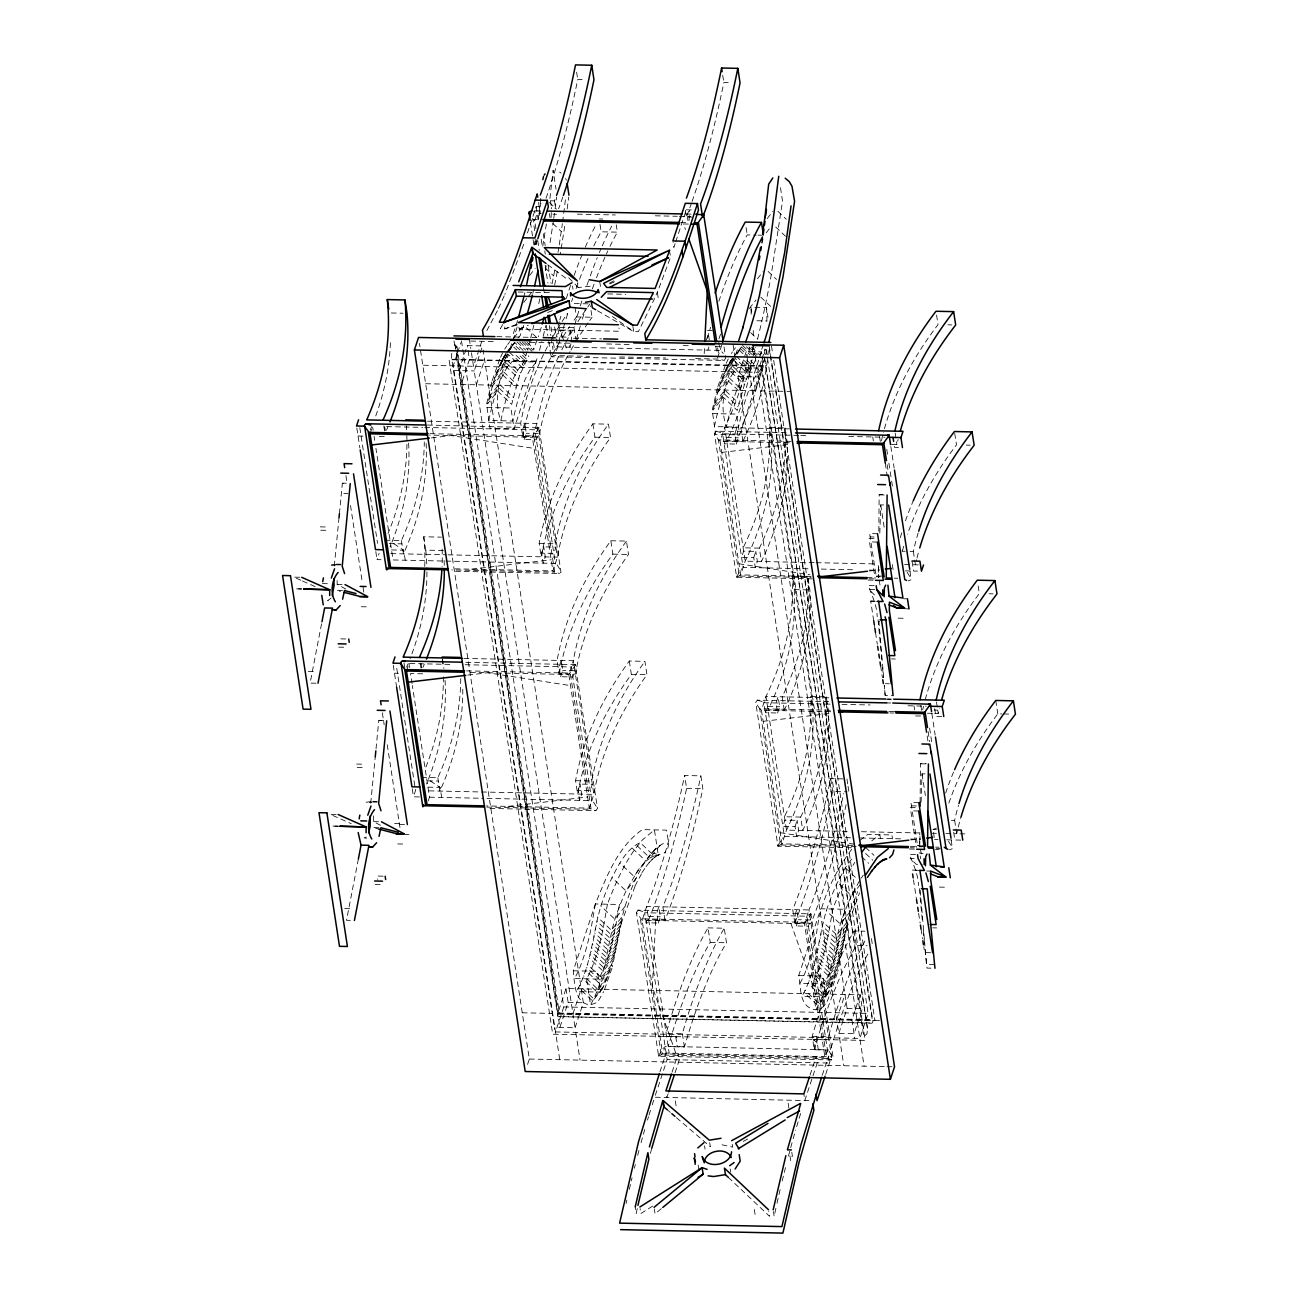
<?xml version="1.0" encoding="UTF-8"?>
<svg xmlns="http://www.w3.org/2000/svg" width="1298" height="1298" viewBox="0 0 1298 1298"><rect width="100%" height="100%" fill="white"/><g stroke="black" fill="none" stroke-linecap="round" stroke-linejoin="round"><path stroke-width="0.75" stroke-dasharray="5 3.75" d="M345.803 589.032L337.123 584.424L337.172 578.632M380.492 825.301L373.548 821.634L373.597 815.842M878.486 565.522L878.357 577.642L878.762 565.506M878.827 531.207L879.152 494.554L885.09 494.668M925.588 846.702L919.649 846.572L919.795 832.44M920.104 802.164L920.46 763.484L926.383 763.613M879.817 533.17L880.742 504.89L884.701 504.971M919.649 846.572L919.99 836.48M921.109 802.115L922.034 773.835L925.993 773.916M551.115 217.545L551.455 207.485M689.076 220.482L689.416 210.422M655.652 920.525L652.375 987.048L676.161 1054.154M704.214 353.559L704.522 347.507M427.415 425.046L539.076 427.837L560.996 572.304L559.454 573.489L452.029 571.201M465.836 662.304L575.257 664.625L597.502 808.362L595.879 810.682L486.458 808.362M636.409 912.494L638.048 910.158L810.893 913.841L833.138 1057.578L831.515 1059.914L658.654 1056.231L636.409 912.494L642.121 920.233L804.436 923.689L811.12 914.263M812.094 578.859L736.664 577.253L714.419 433.532L716.042 431.196L789.476 432.769M851.391 847.772L777.956 846.199L755.712 702.461L757.334 700.141L828.773 701.666M909.995 571.185L911.05 579.752L908.162 580.904M951.288 840.114L952.343 848.697L949.471 849.849M334.3 566.042L339.021 517.691M339.411 513.651L342.348 483.424L346.306 483.521M370.725 803.251L375.252 756.912M376.031 748.849L378.773 720.633L384.711 720.763M539.157 211.996L541.104 195.966M539.368 215.306L540.828 203.283M549.914 198.529L553.11 170.184L556.031 189.216M565.409 199.795L562.667 221.698M555.106 208.67L556.647 196.89M567.161 208.929L568.702 197.15M538.086 219.833L539.384 210.406M559.26 244.884L562.391 223.662M553.483 220.287L549.719 244.981M553.759 218.356L554.846 210.633M535.165 244.365L535.75 240.552M546.393 223.954L542.694 246.506M564.711 226.339L560.233 254.538M577.529 989.66C591.417 963.733 592.797 933.668 600.877 905.988A336.977 78.237 -88.8 0 1 612.007 877.675C618.74 864.371 626.123 849.476 640.109 842.548L654.143 855.836L661.347 854.214L657.291 855.431M607.432 904.219L603.31 927.778A170.087 39.492 -88.8 0 1 586.534 978.822L590.541 1004.879L597.632 1002.283L603.635 991.656M601.623 990.179C615.512 964.252 616.891 934.187 624.971 906.491A336.977 78.237 -88.8 0 1 636.101 878.178C642.835 864.89 650.217 849.979 664.203 843.067M621.466 922.407L612.38 966.702M802.959 994.463C816.848 968.535 818.227 938.47 826.307 910.774A336.977 78.237 -88.8 0 1 837.437 882.462L845.274 867.827L853.321 856.794M827.053 994.982C840.942 969.054 842.321 938.989 850.401 911.293A336.977 78.237 -88.8 0 1 857.735 891.596M846.896 927.21L837.81 971.504M534.241 245.095L534.873 241.379M558.01 252.364L558.967 246.798M724.024 346.988L725.728 358.134L724.106 360.455L551.244 356.772L551.163 355.555M539.076 427.837L532.375 437.28L429.541 435.09M575.501 665.047L568.8 674.473L467.929 672.332M736.42 576.847L741.71 568.8M658.427 1055.809L663.7 1047.762M777.729 845.793L783.002 837.745M545.306 270.698L546.28 265.23M552.056 283.856L555.414 267.015M554.652 285.154L557.361 270.941M321.563 623.77L310.092 683.089L316.014 683.219M358.378 859L346.517 920.282L352.439 920.412M840.78 932.84L844.901 909.281L820.807 908.762L798.724 975.577C801.109 986.366 798.741 1004.879 812.678 1009.146C821.196 1012.229 827.037 1003.484 829.065 996.458M637.237 1208.616L636.198 1213.435L635.209 1206.913M775.896 1208.341L774.176 1216.372L773.43 1211.488M505.766 353.559L495.511 375.073L487.577 403.856L497.621 391.087L511.672 404.376L519.606 375.576L528.789 355.733M732.461 358.232C721.737 373.467 717.47 392.11 713.202 409.941L723.262 397.172L737.296 410.46L745.23 381.661L755.485 360.146M626.139 1203.441L626.885 1200.05M777.031 1203.246L778.557 1196.431M523.678 297.55L524.992 291.888M629.319 1189.341L632.045 1177.757M779.011 1194.485L780.812 1186.713M782.191 1180.953L785.923 1165.864M451.753 353.348L451.526 357.664L554.652 1029.282M543.197 336.328L545.874 325.522M634.365 1168.265L635.306 1164.533M637.675 1155.285L639.59 1148M650.412 1153.419L651.774 1148.259M789.736 1151.196L788.373 1156.356L792.429 1156.453L791.683 1151.569M539.514 350.314L541.818 341.617M765.593 354.662L766.988 349.438M491.796 381.969L486.572 404.165L489.995 428.308L514.089 428.827L538.086 355.327M717.421 388.053L712.196 410.249L715.62 434.392L739.714 434.911L764.181 359.741M641.05 1142.646L644.992 1128.611M790.709 1147.627L792.656 1140.504M793.159 1138.768L795.625 1130.071M611.942 968.194L604.284 990.26M837.372 972.997L829.714 995.063M647.507 1120.109L648.513 1116.718M796.648 1126.696L801.207 1111.672M492.234 380.46L499.925 358.621M717.859 386.544L725.55 364.706M517.577 320.492L512.321 336.863M649.032 1115.063L651.58 1106.821M621.028 923.916L635.663 884.587M846.458 928.703L859.568 892.846M652.213 1104.906L654.695 1097.216L808.914 1100.639M370.06 433.824L372.542 426.328L373.159 430.336M380.995 559.698L377.037 559.616L379.097 553.37M457.042 354.322L453.229 365.858L559.763 1059.671M457.675 352.407L460.855 342.802M459.005 370.595L467.28 345.609L482.483 345.933L474.224 370.92L575.079 1027.74L554.798 1027.302M481.785 341.309L473.51 366.296L471.077 350.428M476.35 384.792L484.625 359.806M527.459 232.959L536.171 206.609L541.38 206.723M535.944 228.805L534.711 220.79L537.194 213.294L541.201 213.375M537.129 240.747L535.896 244.511L535.149 239.627M406.485 671.017L408.967 663.521L451.136 664.43M524.214 439.535L526.29 433.289L524.749 423.278L522.688 429.524L524.214 439.535L536.399 439.795L538.459 433.548L526.29 433.289M556.469 350.671L559.779 340.676L557.637 326.707M419.4 796.94L413.462 796.826L415.522 790.579L396.231 664.917M570.406 330.925L568.346 337.172L556.177 336.912L558.237 330.666L570.406 330.925L571.947 340.936M570.925 344.067L569.887 347.183L569.27 343.175M428.243 800.915L429.492 797.167L412.342 685.506M541.655 553.126L543.732 546.88L555.901 547.139L553.84 553.386L541.655 553.126L543.197 563.154L545.274 556.907L543.732 546.88M675.106 243.683L673.857 247.447L673.11 242.564M675.723 241.801L685.685 211.688M560.639 676.745L562.715 670.498L561.174 660.471L559.097 666.718L560.639 676.745L572.824 677.004L574.884 670.758L562.715 670.498M706.307 340.108L708.384 333.862L709.308 339.865M707.848 350.119L708.886 347.004M718.995 338.794L720.552 334.121M717.551 357.875L722.094 344.132M578.081 790.336L580.157 784.089L592.326 784.349L590.266 790.596L578.081 790.336L579.622 800.363L581.699 794.116L580.157 784.089M860.185 994.82L851.926 1019.79L557.734 1013.527L566.009 988.541L860.185 994.82L862.326 1008.692L854.052 1033.679L838.849 1033.354L737.978 376.534L746.253 351.547L761.455 351.872L763.597 365.744L755.339 390.73L461.147 384.468L469.405 359.481L467.28 345.609M740.12 390.406L748.378 365.419M761.455 351.872L753.197 376.858L755.339 390.73M527.572 1064.392L529.341 1059.038L419.449 343.402M761.374 360.812L757.561 372.348L422.791 365.209M762.007 358.881L765.187 349.276M736.307 444.062L738.384 437.815L736.842 427.788L734.782 434.035L736.307 444.062L724.138 443.802L726.199 437.556L738.384 437.815M656.042 848.405L637.886 870.325L626.058 890.947A336.977 78.237 -88.8 0 0 614.928 919.26C606.685 947.637 605.339 978.562 590.541 1004.879C574.251 1003.792 574.592 982.051 573.294 970.774L595.376 903.96C606.409 877.042 617.54 846.913 642.364 829.617L666.458 830.136C667.123 837.161 671.731 847.805 664.122 852.964M461.488 340.871L563.77 1006.94L555.512 1031.926L859.844 1038.4L868.102 1013.414L766.063 348.902M566.009 988.541L568.135 1002.429L559.876 1027.416L454.641 341.763M572.953 1013.852L581.212 988.865M575.079 1027.74L583.354 1002.754L483.099 349.892M753.749 557.653L755.825 551.407L743.64 551.147L741.58 557.394L753.749 557.653L755.29 567.664L757.367 561.417L755.825 551.407M658.313 923.024L660.374 916.777L658.832 906.75L656.772 912.997L658.313 923.024L646.144 922.764L648.205 916.518L660.374 916.777M777.616 712.991L779.676 706.745L778.135 696.734L776.074 702.981L777.616 712.991L765.431 712.732L767.507 706.501L779.676 706.745M659.919 1071.872L666.15 1053.051L831.515 1056.783L808.979 909.947A609.346 141.466 -88.8 0 0 843.732 793.532M655.312 1095.334L667.14 1059.574L644.603 912.737L806.918 916.193L829.454 1063.03L667.14 1059.574M672.088 1072.132L678.319 1053.311L679.325 1059.833L674.96 1073.008M668.113 1093.711L666.864 1097.475L666.377 1094.214M795.057 826.583L797.118 820.336L784.949 820.076L782.872 826.323L795.057 826.583L796.599 836.61L798.659 830.363L797.118 820.336M796.274 925.961L798.335 919.714L796.81 909.687L794.733 915.934L796.274 925.961L808.443 926.22L810.52 919.974L798.335 919.714M810.066 1075.069L816.28 1056.264L817.286 1062.77L804.841 1100.412L803.835 1093.889M836.707 1019.465L844.982 994.495M822.234 1075.328L828.465 1056.523M838.849 1033.354L847.107 1008.368L746.253 351.547M825.723 1074.322L831.515 1056.783M523.711 244.251L504.873 294.338M510.082 348.481L513.667 338.064A336.977 78.237 -88.8 0 0 517.139 326.901M536.366 337.253L523.711 325.295L520.125 335.711L517.967 337.983M524.668 342.169L533.089 350.136L537.761 338.583M735.706 354.565L738.108 347.621M763.386 344.668L759.801 355.084L751.38 347.118M455.63 348.756L456.004 345.739L559.032 1016.691L869.676 1022.808L867.713 1024.447L867.405 1028.146L764.311 356.836M659.011 287.978L670.709 256.793L669.573 251.893M522.575 367.934L508.524 354.646C500.314 375.69 492.818 398.291 500.833 420.747A170.087 39.492 -88.8 0 1 517.675 370.173L524.132 361.753A484.771 112.553 -88.8 0 0 526.988 351.742M749.206 371.617L735.155 358.345C726.426 380.038 718.2 403.532 726.458 426.831A170.087 39.492 -88.8 0 1 743.316 376.258L749.757 367.837A484.771 112.553 -88.8 0 0 755.404 347.491M656.107 294.954L657.68 291.239M504.192 295.912L498.254 308.924M500.557 357.21L502.618 352.894M726.199 363.294L728.243 358.978M880.206 576.831L876.264 576.75L876.669 575.923M921.515 845.777L917.556 845.696L924.711 845.079M497.41 310.725L485.225 333.602M635.014 885.982L642.851 871.347M737.215 354.013L741.434 346.874L749.871 354.841M502.667 324.565L500.347 328.735L505.003 328.832L518.373 324.386L519.2 329.124L619.471 331.266L618.968 328.005M859.325 881.099L851.488 895.75A336.977 78.237 -88.8 0 0 840.358 924.062C832.115 952.44 830.769 983.365 815.971 1009.682L811.964 983.641A170.087 39.492 -88.8 0 0 828.741 932.581L832.862 909.022A484.771 112.553 -88.8 0 1 854.749 862.391M504.727 349.065L506.853 345.755M523.175 350.411L514.738 342.445L508.232 352.196M731.407 353.494L732.478 351.839M642.007 872.613L646.858 865.36M861.32 878.113L863.316 875.128M331.168 598.102L327.583 600.666L331.477 601.234M851.65 849.298C833.77 873.716 820.239 902.078 816.685 932.337A170.087 39.492 -88.8 0 1 799.925 983.365L824.019 983.9A170.087 39.492 -88.8 0 0 840.78 932.84M507.696 344.489L509.838 341.682M733.321 350.574L735.463 347.767M529.616 275.452L535.198 268.362M523.678 302.45L527.037 298.199M528.14 296.771L531.499 292.521M513.667 338.064L523.711 325.295M506.837 352.147L514.689 342.201M506.934 352.375L514.738 342.445M503.64 356.869L505.863 354.046M510.325 348.367L513.684 344.116L520.709 350.752M502.586 358.783L507.047 353.121M508.167 351.693L512.629 346.031L516.847 350.006M501.531 360.698L507.112 353.608M500.509 362.856L507.21 354.354M499.487 365.014L508.41 353.673M498.481 367.415L508.524 354.646M496.485 372.445L506.544 359.676L520.579 372.948M495.511 375.073L505.555 362.304L519.606 375.576M494.57 377.913L504.614 365.144L518.665 378.432M492.705 383.819L502.748 371.05L516.799 384.322M491.796 386.869L501.839 374.1L515.89 387.388M489.2 396.815L499.259 384.046L513.294 397.318M488.373 400.255L498.416 387.485L512.467 400.757M767.232 218.551L772.813 211.46M766.193 232.829L769.552 228.562M757.48 278.713L763.062 271.607M749.303 308.535L756.004 300.033M730.32 361.298L732.559 358.459M733.678 357.047L741.434 346.874M729.265 362.953L732.607 358.702M736.826 353.153L741.288 347.475M728.21 364.868L732.672 359.205M727.156 366.782L733.857 358.28M726.134 368.94L733.954 359.011M725.111 371.098L735.155 358.345M724.106 373.5L734.149 360.73L748.2 374.019M722.11 378.529L732.169 365.76L746.204 379.032M721.136 381.158L731.18 368.389L745.23 381.661M720.195 383.997L730.239 371.228L744.289 384.516M718.329 389.903L728.373 377.134L742.424 390.406M717.421 392.953L727.464 380.184L741.515 393.472M714.825 402.899L724.884 390.13L738.919 403.402M713.997 406.339L724.041 393.57L738.091 406.842M643.938 863.543L633.895 876.312L619.844 863.024M660.114 845.258L650.071 858.027L645.998 861.174L631.948 847.886M636.101 878.178L626.058 890.947L612.007 877.675M624.971 906.491L614.928 919.26L600.877 905.988M621.482 917.508L611.423 930.26L597.388 916.988M620.833 921.564L610.79 934.333L596.755 921.045M620.201 925.62L610.157 938.389L596.106 925.117M619.519 929.563L609.476 942.316L595.425 929.044M618.838 933.489L608.778 946.258L594.744 932.97M618.091 937.27L608.048 950.039L593.997 936.767M617.361 941.066L607.302 953.835L593.267 940.547M616.566 944.701L606.523 957.453L592.472 944.181M615.787 948.319L605.744 961.088L591.693 947.816M614.96 951.791L604.917 964.544L590.866 951.272M614.132 955.247L604.073 968.016L590.038 954.728M613.256 958.524L603.213 971.277L589.162 958.005M611.472 964.868L601.428 977.637L587.377 964.365M610.563 967.951L600.52 980.72L586.469 967.432M609.622 970.823L599.579 983.592L585.528 970.304M607.707 976.356L597.664 989.108L583.613 975.836M606.734 979L596.691 991.769L582.64 978.497M603.7 986.042L593.657 998.811L579.606 985.523M602.678 988.232L592.634 1001.001L578.584 987.713M860.412 884.409L851.488 895.75L837.437 882.462M850.401 911.293L840.358 924.062L826.307 910.774M846.913 922.294L836.853 935.063L822.818 921.791M846.264 926.366L836.22 939.135L822.169 925.847M845.631 930.423L835.587 943.192L821.537 929.903M844.949 934.349L834.906 947.118L820.855 933.846M844.268 938.292L834.208 951.061L820.174 937.773M843.522 942.072L833.478 954.841L819.427 941.569M842.791 945.869L832.732 958.638L818.697 945.35M841.996 949.503L831.953 962.256L817.902 948.984M841.218 953.121L831.174 965.89L817.123 952.618M840.39 956.577L830.347 969.346L816.296 956.074M839.563 960.049L829.503 972.802L815.469 959.53M838.686 963.327L828.643 976.08L814.592 962.808M836.902 969.671L826.858 982.44L812.808 969.168M835.993 972.754L825.95 985.523L811.899 972.234M835.052 975.625L825.009 988.395L810.958 975.106M833.138 981.142L823.094 993.911L809.043 980.639M832.164 983.803L822.121 996.572L808.07 983.284M829.13 990.845L819.087 1003.614L805.036 990.325M828.108 993.035L818.064 1005.804L804.014 992.516M646.015 866.626L650.055 861.58M554.895 349.876L556.29 348.318M649.032 862.683L653.089 858.578M859.714 840.569L867.794 834.419L891.888 834.939L892.489 838.849M871.753 840.828L879.833 834.679L880.725 840.39M661.25 1208.714L655.052 1213.825L654.306 1208.941M651.904 859.503L657.177 855.431M366.409 837.064L364.008 837.859L367.902 838.443M536.188 428.648L538.832 427.431M572.613 665.842L575.257 664.625M808.248 915.058L810.893 913.841M652.634 1206.085L640.855 1213.533L640.109 1208.649M609.411 283.224L614.635 280.368M743.219 1141.445L748.492 1138.589M654.143 855.836L650.071 858.027L636.036 844.738M654.663 857.086L658.735 854.911M609.865 283.889L615.366 281.423M519.2 329.124L528.27 325.23M934.252 837.551L933.019 829.519L936.523 828.027M516.117 324.565L505.003 328.832L503.997 322.31M547.61 312.477L553.175 310.352M431.358 437.897L451.217 435.544L534.078 448.41M721.834 452.402L789.362 444.419M471.742 569.173L551.179 559.779M869.465 570.99L879.395 569.822M467.783 675.106L487.642 672.753L570.503 685.62M763.127 721.347L830.655 713.348M508.167 806.383L587.605 796.972M910.758 839.936L920.688 838.751M590.201 286.225L578.389 287.523L575.16 285.106M551.244 356.772L553.905 355.555L589.649 356.317M736.664 577.253L740.639 574.9L745.182 561.158A609.346 357.307 -8.7 0 0 771.418 440.947L769.373 427.577L784.982 427.918L787.026 441.288A611.536 358.589 -8.7 0 1 761.423 561.515L759.362 548.145A611.536 358.589 -8.7 0 0 784.982 427.918M777.956 846.199L781.948 843.846L786.491 830.103A609.346 357.307 -8.7 0 0 812.726 709.892L810.666 696.523L826.274 696.864L828.335 710.217A611.536 358.589 -8.7 0 1 802.716 830.444L800.671 817.091A611.536 358.589 -8.7 0 0 826.274 696.864M658.654 1056.231L662.645 1053.879L665.111 1046.383L827.426 1049.839L824.944 1057.335L662.645 1053.879L642.121 920.233L646.664 906.491A609.346 141.466 -88.8 0 0 684.63 775.506L700.855 775.863L702.835 788.697A611.536 141.985 -88.8 0 1 664.949 920.201L648.708 919.86A611.536 141.985 -88.8 0 0 686.61 788.357L684.63 775.506M546.036 198.286A612.445 142.196 -88.8 0 0 577.74 79.438L584.96 79.584M692.11 201.401A612.445 142.196 -88.8 0 0 723.83 82.553L731.034 82.699M550.887 200.801L554.489 200.882A610.806 141.806 -88.8 0 0 555.869 197.199M686.301 209.805L693.262 209.952M534.516 210.795L540.325 210.925M686.042 214.024L691.866 214.154M577.35 214.154L615.349 214.965M655.295 215.809L677.329 216.279M679.325 216.328L690.812 216.571M552.932 214.17L556.534 214.251M685.36 210.325L686.399 217.009L691.802 217.123M599.173 218.956L602.775 219.037M536.901 219.411L532.975 219.33L531.45 217.723M680.704 222.477L688.621 222.639M688.329 224.067L683.494 223.954L685.474 229.551M593.77 245.987A609.346 141.466 -88.8 0 1 601.136 231.807L617.377 232.147L616.242 224.814M718.816 301.363A609.346 141.466 -88.8 0 1 747.226 234.922L756.231 235.116M758.048 235.149L761.65 235.23M518.129 292.018L552.413 292.748M607.707 293.932L625.847 294.322M588.059 303.846L574.397 303.554L576.458 316.923A611.536 358.589 -8.7 0 0 572.97 321.774M754.803 307.399L766.501 307.642L767.978 317.199M391.298 312.98L403.061 313.224M576.458 316.923L592.066 317.247L590.298 305.793M756.864 320.752L766.615 320.963M947.832 324.825L951.759 324.906M578.713 311.147A611.536 141.985 -88.8 0 0 573.959 327.664L557.734 327.323A611.536 141.985 -88.8 0 1 559.292 321.726M707.41 330.503L714.63 330.666M496.907 336.62L537.194 337.48M573.44 338.259L601.639 338.859M470.72 341.066L493.873 341.569M530.136 342.331L570.422 343.191M606.685 343.97L632.872 344.522M683.235 345.593L691.282 345.771M715.458 346.29L723.521 346.452M619.633 356.966L665.631 357.94M695.614 358.572L719.368 359.092L724.106 360.455M763.597 365.744L450.292 359.238L449.108 360.114L552.705 1034.214L865.198 1040.412L761.699 365.858M451.931 359.724L760.855 366.296L863.787 1036.55L866.918 1033.792L867.567 1028.908L764.408 357.064M453.943 370.482L474.224 370.92M737.978 376.534L758.275 376.972M425.63 383.721L456.069 384.37M760.401 390.844L785.128 391.363M787.026 391.412L790.839 391.493M486.799 407.491L510.893 408.01L514.089 428.827M712.424 413.575L736.518 414.094L739.714 434.911M592.878 423.829L594.922 437.183A611.536 358.589 -8.7 0 0 541.217 556.826L539.157 543.456A611.536 358.589 -8.7 0 1 592.878 423.829L608.486 424.154L610.531 437.523A609.346 357.307 -8.7 0 0 557.442 557.166L552.899 570.909L452.029 568.767M427.496 421.201L536.918 423.537A609.346 357.307 -8.7 0 1 560.168 353.186M789.509 428.908L724.673 427.529L720.114 441.271L740.639 574.9L811.899 576.426M386.723 426.62L422.71 427.383M424.706 427.431L534.857 429.784L555.382 563.413L393.067 559.957L375.917 448.297M798.757 435.398L722.597 433.775L743.121 567.404L809.287 568.816M800.752 435.447L808.751 435.609M848.746 436.469L884.912 437.231M430.06 433.678L533.786 435.885L554.717 572.11L559.454 573.489M594.922 437.183L610.531 437.523M791.034 441.352L718.394 439.811L714.419 433.532M966.296 445.1L970.223 445.182M543.521 354.5A611.536 358.589 -8.7 0 0 520.693 423.18L522.737 436.55L538.978 436.891A609.346 357.307 -8.7 0 1 570.049 351.628M767.296 360.844A611.536 358.589 -8.7 0 1 742.943 441.239L726.718 440.898A609.346 357.307 -8.7 0 0 751.51 360.519M891.531 444.403L896.934 444.516A610.806 358.167 -8.7 0 1 898.102 439.47M789.395 442.748L720.114 441.271L718.394 439.811L739.308 576.036L811.039 577.578M358.053 435.998L363.992 436.128M379.292 436.452L386.252 436.599M898.524 447.518L894.565 447.421L893.949 443.413M342.299 483.116L346.258 483.197M879.2 494.863L885.139 494.992M343.889 493.451L347.848 493.532M877.529 533.738L869.628 533.575L876.264 576.75M870.147 536.901L874.089 536.999M320.233 526.858L328.134 527.037M868.979 538.556L876.88 538.719M320.752 530.201L328.654 530.379M877.399 542.061L869.482 541.883L875.095 578.389M424.754 566.512A610.806 358.167 -8.7 0 0 423.716 536.772L441.369 537.145M610.823 540.763L626.431 541.088L628.492 554.457A609.346 357.307 -8.7 0 0 575.403 674.1L559.162 673.759L557.118 660.39A611.536 358.589 -8.7 0 1 610.823 540.763L612.883 554.116A611.536 358.589 -8.7 0 0 559.162 673.759M385.165 540.179L401.406 540.52A612.445 359.14 -8.7 0 0 424.3 442.001M539.157 543.456L555.382 543.797A609.346 357.307 -8.7 0 1 608.486 424.154M759.362 548.145L743.137 547.805A609.346 357.307 -8.7 0 0 769.373 427.577M901.996 551.179L905.241 551.261M910.109 551.358L913.354 551.423A610.806 358.167 -8.7 0 1 918.189 532.926M389.286 543.602L401.909 543.862M423.716 536.772L425.76 550.141L443.413 550.514M612.883 554.116L628.492 554.457M391.525 549.93L403.694 550.19L405.236 560.217M390.828 553.613L445.993 554.798M448.021 554.83L557.442 557.166L536.918 423.537L532.375 437.28L552.899 570.909L554.717 572.11L451.801 569.919M814.089 562.634L745.182 561.158L724.673 427.529A609.346 357.307 -8.7 0 0 747.34 360.536M816.118 562.683L876.896 563.965M904.592 564.565L918.66 564.857M821.277 569.076L853.273 569.757M869.271 570.098L879.265 570.309M905.436 570.86L910.304 570.974M917.508 571.12L913.549 571.039L912.007 561.012M336.571 564.419L329.497 565.117L335.419 565.23M877.48 576.004L883.419 576.134M867.129 577.594L875.014 577.772M894.257 578.178L897.729 578.259M792.202 576.247L807.81 576.588L809.855 589.957A611.536 358.589 -8.7 0 1 784.252 710.184L768.01 709.828A609.346 357.307 -8.7 0 0 794.246 589.616L792.202 576.247A609.346 357.307 -8.7 0 1 765.966 696.474L761.423 710.217L781.948 843.846L855.171 845.404M869.027 578.811L875.03 578.94M868.07 580.06L874.073 580.19M874.219 585.69L868.297 585.56C871.996 595.798 876.977 605.322 877.188 616.68M299.757 577.269L293.819 577.139L300.812 580.255M874.82 589.519L868.881 589.389L874.933 595.376M794.246 589.616L809.855 589.957M989.125 593.77L993.051 593.851M322.375 583.613L330.276 583.776M337.123 584.424L343.061 584.554M903.522 598.735L907.464 598.832M873.7 620.736L870.682 601.088L878.584 601.25M342.494 590.509L336.571 590.395L340.417 591.385M905.063 608.762L909.006 608.843M361.282 606.734L369.2 606.896M898.135 618.156L906.053 618.335M340.806 638.859L346.744 638.989M338.697 647.134L346.615 647.296M891.401 658.897L895.344 658.995M629.303 661.023L631.347 674.392A611.536 358.589 -8.7 0 0 577.626 794.019L575.582 780.666A611.536 358.589 -8.7 0 1 629.303 661.023L644.911 661.363L646.956 674.733A609.346 357.307 -8.7 0 0 593.867 794.376L589.324 808.119L486.49 805.928M463.921 658.411L573.343 660.731A609.346 357.307 -8.7 0 1 626.431 541.088M465.122 664.722L571.282 666.977L591.807 800.623L481.655 798.27M466.485 670.871L570.211 673.078L591.142 809.319L595.879 810.682M631.347 674.392L646.956 674.733M308.291 671.391L316.193 671.553M394.478 673.208L398.437 673.289M422.677 673.808L410.509 673.548L412.034 683.511M885.333 683.673L889.292 683.77M885.155 695.339L884.311 685.344L885.155 695.339L893.056 695.501M828.789 697.805L765.966 696.474L786.491 830.103L849.314 831.45M887.54 699.054L891.596 699.151M885.739 699.151L891.661 699.281M886.761 702.899L890.753 702.981M830.055 704.133L763.905 702.721L784.414 836.35L850.579 837.762M842.061 704.376L870.049 704.976M908.032 705.788L926.204 706.177M934.122 710.038L937.724 710.12M830.314 710.266L759.687 708.757L755.712 702.461M888.822 711.499L894.89 711.629M948.838 803.138A612.445 359.14 -8.7 0 1 997.789 713.835L1001.715 713.916M1003.679 713.949L1011.515 714.127M927.421 713.235L932.824 713.348M934.625 713.381L938.243 713.462A610.806 358.167 -8.7 0 1 939.395 708.416M830.704 711.693L761.423 710.217L759.687 708.757L780.601 844.982L858.335 846.637M889.876 712.943L893.819 713.04M915.577 715.944L920.801 716.042M941.796 716.496L935.858 716.366L934.641 708.351M378.724 720.325L384.662 720.439M920.509 763.808L926.431 763.938M356.658 764.068L364.56 764.23M357.177 767.41L365.079 767.572M846.134 804.614A611.536 141.985 -88.8 0 1 811.023 923.316L794.798 922.975L792.737 909.606A609.346 141.466 -88.8 0 0 830.704 778.622L845.144 778.93M421.59 777.388L437.832 777.729A612.445 359.14 -8.7 0 0 460.741 677.215M575.582 780.666L591.807 781.007A609.346 357.307 -8.7 0 1 644.911 661.363M427.513 780.844L438.335 781.072M686.61 788.357L702.835 788.697M794.798 922.975A611.536 141.985 -88.8 0 0 832.683 791.472L847.107 791.78M427.951 787.14L440.119 787.399L441.661 797.426M429.054 790.855L593.867 794.376L573.343 660.731L568.8 674.473L589.324 808.119L591.142 809.319L486.215 807.08M918.838 802.683L910.92 802.505L917.556 845.696M911.439 805.847L917.361 805.977M429.492 797.167L479.643 798.221M910.271 807.486L916.193 807.616M918.692 811.007L910.774 810.828L916.388 847.334M371.017 801.58L365.906 802.31L371.845 802.44M800.671 817.091L784.43 816.75A609.346 357.307 -8.7 0 0 810.666 696.523M951.402 820.304L954.647 820.368A610.806 358.167 -8.7 0 1 958.492 805.231M336.182 814.479L330.244 814.349L351.239 823.662M933.019 829.519L936.491 829.6M861.466 831.71L920.217 832.959M932.37 833.219L936.426 833.3M945.885 833.494L956.707 833.738A610.806 358.167 -8.7 0 1 957.875 828.692M959.952 833.803L964.82 833.9M373.548 821.634L379.487 821.748M394.592 823.565L402.494 823.743M399.476 824.441L407.377 824.603M339.946 826.209L332.045 826.047L340.092 826.274M378.919 827.718L372.997 827.589L378.773 829.098M860.574 837.973L900.569 838.832M910.563 839.043L920.558 839.254M934.56 839.546L938.032 839.628M946.729 839.806L951.596 839.92M960.78 840.114L954.841 839.984L953.316 829.957M404.976 834.549L408.919 834.63M910.401 846.588L922.229 846.831M935.55 847.123L939.038 847.188M910.32 847.74L914.327 847.837M936.247 848.292L940.174 848.389M909.379 849.006L915.366 849.135M935.306 849.557L939.184 849.638M915.528 854.636L909.59 854.506C913.289 864.744 918.27 874.268 918.497 885.609M397.707 843.927L405.625 844.106M914.133 858.416L910.174 858.335L916.226 864.322L922.164 864.452M920.477 870.39L911.975 870.017L916.534 870.309M926.723 871.023L930.682 871.104M939.428 887.102L947.345 887.264M383.17 876.182L377.231 876.053L377.75 879.395M375.122 884.344L383.04 884.506M344.716 908.6L352.618 908.762M932.694 927.843L936.653 927.924M708.027 927.875L724.252 928.232L726.491 942.77A610.806 141.806 -88.8 0 0 684.419 1046.983L668.178 1046.642A610.806 141.806 -88.8 0 1 710.266 942.413L708.027 927.875A612.445 142.196 -88.8 0 0 666.134 1033.273L682.359 1033.63A612.445 142.196 -88.8 0 1 724.252 928.232M867.891 953.998A610.806 141.806 -88.8 0 0 830.493 1050.098L814.268 1049.757L812.207 1036.388A612.445 142.196 -88.8 0 1 854.1 930.99L864.922 931.218M710.266 942.413L726.491 942.77M814.268 1049.757A610.806 141.806 -88.8 0 1 856.339 945.528L867.161 945.755M930.585 952.7L924.647 952.586L923.754 946.68M934.349 964.446L926.447 964.268L924.76 946.372M930.99 968.178L927.032 968.097L924.598 942.283M573.294 970.774L597.388 971.277L600.585 992.094L576.49 991.591M798.724 975.577L822.818 976.08L826.015 996.896L801.921 996.377M568.135 1002.429L583.354 1002.754M847.107 1008.368L862.326 1008.692M563.77 1006.94L868.102 1013.414M522.234 1012.781L552.672 1013.43M857.005 1019.904L879.833 1020.39M557.994 1014.111L874.933 1020.634L773.154 356.804M812.207 1036.388L828.449 1036.729A612.445 142.196 -88.8 0 1 866.61 937.902M663.586 1036.356L675.755 1036.615L679.325 1040.217M815.258 1049.579L813.716 1039.552L825.885 1039.812M529.341 1059.038L885.025 1066.599M886.923 1066.648L892.635 1066.761M716.042 431.196L720.779 432.575M757.334 700.141L762.088 701.52M638.048 910.158L642.786 911.537M831.515 1059.914L824.944 1057.335L804.436 923.689L808.979 909.947L646.664 906.491L669.216 1053.327M870.682 601.088L875.225 601.363M879.752 621.45L878.924 621.369L883.63 677.345M722.045 1144.787L732.64 1147.156L731.894 1142.272M919.033 852.932L923.008 853.516M738.935 563.77L809.968 574.803M780.228 832.716L855.204 844.349M302.564 581.033L316.566 587.248M533.592 211.233L535.376 212.093M651.742 852.689L658.216 854.619L654.419 829.876L642.283 840.066L634.284 850.076A484.771 112.553 -88.8 0 0 607.432 904.252M597.486 310.741L633.667 331.574L638.324 331.671L654.338 299.108L653.592 294.224M393.797 543.7L403.694 550.19M430.222 780.893L440.119 787.399M559.568 172.115L561.061 173.088M612.413 316.485L633.667 331.574L632.678 325.052M547.675 264.678L568.686 280.303M534.711 220.79L532.975 219.33L534.825 231.352M667.221 1109.725L670.303 1112.37M676.453 1117.643L710.331 1146.686L709.584 1141.802M728.373 1177.416L769.519 1216.275L768.773 1211.391M777.859 211.282L786.28 219.248M775.701 226.972L785.533 236.268M768.108 271.428L776.529 279.394M760.758 297.096L770.59 306.393M750.747 332.71L757.772 339.346M748.881 346.923L757.318 354.889M746.399 346.728L757.643 357.356M742.521 345.479L752.353 354.776M740.379 348.529L747.388 355.181M739.308 350.2L743.527 354.176M750.552 360.812L753.359 363.472M746.691 360.081L752.305 365.387M744.241 360.666L751.25 367.302M736.177 356.187L750.228 369.459M549.427 202.537L556.436 209.189M552.883 223.532L561.32 231.515M545.29 268.005L553.711 275.971M527.15 342.348L534.176 349M522.169 341.974L532.002 351.271M519.703 342.039L528.124 350.006M517.221 342.12L525.641 350.087M522.104 352.083L527.734 357.388M522.461 355.311L526.68 359.303M520.011 355.912L525.625 361.217M516.166 355.409L524.603 363.375M509.53 352.261L523.581 365.533M865.539 847.351L873.96 855.317M865.669 853.532L872.694 860.168M861.596 856.68L868.622 863.316M845.274 867.827L856.518 878.454M568.735 277.772L578.389 287.523L577.642 282.639M813.716 1039.552L817.302 1043.154M721.753 351.839L723.294 353.462M907.172 572.321L911.131 578.616M948.465 841.266L952.44 847.545M557.102 564.873L561.077 571.152M593.527 802.067L597.502 808.362M829.162 1051.299L833.138 1057.578M565.636 178.524L566.35 180.13M790.904 923.413L814.69 990.52M558.854 326.755L567.437 350.979M879.217 580.693L880.012 584.992M920.509 849.638L921.304 853.922M920.152 855.982L920.671 858.757M936.556 315.073L938.032 324.614A612.445 359.14 -8.7 0 0 883.467 432.412M954.728 433.435L956.496 444.889A612.445 359.14 -8.7 0 0 907.529 534.192M978.157 585.917L979.325 593.559A612.445 359.14 -8.7 0 0 924.776 701.342M995.744 700.466L997.789 713.835M895.182 433.061L896.934 444.516M913.354 551.423L915.415 564.792A610.806 358.167 -8.7 0 1 916.566 559.746M936.475 702.007L938.243 713.462M954.647 820.368L956.707 833.738M890.834 446.447L894.16 468.091M931.85 713.527L935.16 735.041M886.761 449.254L887.67 455.225M888.887 463.159L891.353 479.14M891.645 481.087L892.57 487.107M929.579 728.113L932.029 744.095M887.118 464.619L888.351 472.586M928.119 731.569L929.644 741.531M885.285 463.289L887.28 476.285M927.145 735.95L928.573 745.214M879.541 436.534L880.709 444.176M920.834 705.479L922.002 713.121M872.743 436.972L873.359 440.979M892.343 564.598L893.267 570.601M914.035 705.917L914.652 709.925M880.742 504.89L884.392 528.611M922.034 773.835L925.377 795.577M874.3 624.663L874.901 628.605M875.501 632.532L877.318 644.327M880.644 665.955L882.445 677.734M913.484 879.849L916.502 899.514M918.611 913.273L920.12 923.089M921.028 928.995L922.537 938.827M780.487 187.691L782.532 201.012L770.931 276.782A484.771 112.553 -88.8 0 1 757.675 338.616M846.945 778.962L847.789 784.479M848.065 786.312L848.908 791.812M871.461 938.6L872.288 944.052M771.483 345.933L772.537 352.796M769.195 346.031L872.937 1021.575L871.996 1023.23L557.816 1016.545L456.052 354.257M769.292 349.211L770.087 354.338M770.395 356.35L872.256 1019.709L559.324 1013.04L456.361 342.558M722.71 75.284L723.83 82.553M746.09 227.572L747.226 234.922M830.704 778.622L832.683 791.472M854.1 930.99L856.339 945.528M750.909 307.318L751.785 313.045M753.294 344.587L754.819 354.5M755.128 356.479L864.111 1066.161M851.926 1019.79L854.765 1038.303M733.013 344.165L737.28 371.909M839.546 1037.978L843.814 1065.723M742.943 441.239L740.898 427.869A611.536 358.589 -8.7 0 0 763.192 360.86M784.252 710.184L782.191 696.815A611.536 358.589 -8.7 0 0 807.81 576.588M718.8 342.364L720.017 350.379L557.718 346.923L556.485 338.908M717.632 347.767L719.076 357.193M715.733 346.095L716.95 353.948M816.264 1036.469L818.324 1049.839M687.323 216.49L687.94 220.498M788.162 1103.251L789.168 1109.758M657.388 292.683L658.394 299.189M789.914 1155.707L790.92 1162.213M754.316 1209.46L755.322 1215.966M576.62 72.169L577.74 79.438M600.017 224.473L601.136 231.807M599.708 281.488L600.714 287.994M730.206 1168.963L730.709 1172.224M572.499 285.982L573.002 289.227M704.538 1145.858L705.041 1149.103M554.489 200.882L555.658 208.524M573.959 327.664L575.712 339.119M664.949 920.201L662.889 906.848A609.346 141.466 -88.8 0 0 700.855 775.863M682.359 1033.63L684.419 1046.983M550.433 200.801L551.601 208.426M698.146 1165.036L698.892 1169.92M549.362 213.553L549.979 217.561M675.755 1036.615L677.296 1046.642M538.556 202.439L540.309 213.894M543.343 233.689L545.176 245.565M548.21 265.36L550.952 283.159M544.787 250.855L545.29 254.116M675.317 1100.834L676.323 1107.356M536.171 206.609L538.118 219.313M541.185 239.254L542.402 247.237M545.16 265.165L547.918 283.094M554.652 326.95L555.869 334.916M537.761 240.601L539.254 250.4M551.001 326.918L553.126 340.676M553.419 342.64L554.635 350.492M536.058 239.367L537.291 247.383M543.44 287.442L544.365 293.462M549.281 325.506L550.823 335.533M551.131 337.529L552.98 349.551M530.428 222.331L534.046 245.841M546.28 325.555L547.821 335.517M548.73 341.504L551.017 356.366M469.259 338.535L470.785 348.448M575.793 1032.364L580.06 1060.109M454.008 340.92L455.16 348.383M442.472 658.946L443.932 668.502M384.711 426.588L385.328 430.595M421.136 663.781L421.753 667.789M383.819 425.987L384.987 433.613M401.406 540.52L403.451 553.889A612.445 359.14 -8.7 0 0 426.133 443.445M420.228 663.181L421.412 670.823M437.832 777.729L439.876 791.082A612.445 359.14 -8.7 0 0 462.753 686.61M374.084 436.339L374.7 440.33M408.967 663.521L409.584 667.529M404.002 662.84L404.879 668.567M359.806 427.707L377.572 543.391M356.82 427.983L359.887 447.956M375.803 551.601L377.037 559.616M393.245 665.193L396.62 687.161M412.229 788.795L413.462 796.826M345.917 475.636L347.134 483.602M350.509 505.522L362.434 583.24M363.051 587.231L364.332 595.587M382.342 712.845L384.176 724.803M387.242 744.728L399.995 827.783M919.357 888.676L922.521 922.489M923.267 930.455L924.582 944.376M878.048 619.73L881.78 659.53M882.543 667.48L883.467 677.426M920.217 890.298L924.436 940.287M560.817 336.928A609.346 141.466 -88.8 0 1 565.052 322.31M566.139 318.756A609.346 141.466 -88.8 0 1 568.313 311.747M571.623 301.558A609.346 141.466 -88.8 0 1 572.726 298.248M576.117 288.562A609.346 141.466 -88.8 0 1 578.178 282.932M579.557 279.248A609.346 141.466 -88.8 0 1 587.994 258.513M580.336 305.825A611.536 141.985 -88.8 0 1 581.958 300.584M586.939 285.414A611.536 141.985 -88.8 0 1 589.195 278.94M590.33 275.76A611.536 141.985 -88.8 0 1 597.275 257.621M599.384 252.493A611.536 141.985 -88.8 0 1 600.812 249.151M602.24 245.857A611.536 141.985 -88.8 0 1 611.699 226.144M576.523 339.151A609.346 141.466 -88.8 0 1 581.293 322.65M582.364 319.097A609.346 141.466 -88.8 0 1 585.641 308.664M592.342 288.902A609.346 141.466 -88.8 0 1 595.084 281.423M596.48 277.788A609.346 141.466 -88.8 0 1 604.949 257.231M606.393 254.035A609.346 141.466 -88.8 0 1 607.837 250.903M610.011 246.328A609.346 141.466 -88.8 0 1 617.377 232.147M707.426 338.178A609.346 141.466 -88.8 0 1 710.606 327.21M559.827 319.876A611.536 141.985 -88.8 0 1 560.882 316.225M566.285 298.508A611.536 141.985 -88.8 0 1 570.714 285.057M574.105 275.419A611.536 141.985 -88.8 0 1 583.159 252.137M585.301 247.155A611.536 141.985 -88.8 0 1 595.457 225.803M691.558 203.007A612.445 142.196 -88.8 0 1 686.399 217.009M562.829 197.004A612.445 142.196 -88.8 0 1 558.627 208.751M408.61 443.072A610.806 358.167 -8.7 0 1 390.081 546.847M561.823 349.876A609.346 357.307 -8.7 0 1 574.754 326.723M577.821 321.807A609.346 357.307 -8.7 0 1 586.55 308.746M587.686 307.123A609.346 357.307 -8.7 0 1 590.006 303.894M570.974 349.973A609.346 357.307 -8.7 0 1 574.803 343.37M575.793 341.731A609.346 357.307 -8.7 0 1 588.594 322.115M589.746 320.492A609.346 357.307 -8.7 0 1 592.066 317.247M545.16 351.174A611.536 358.589 -8.7 0 1 549.492 342.883M553.159 336.263A611.536 358.589 -8.7 0 1 561.093 323.105M562.148 321.466A611.536 358.589 -8.7 0 1 567.534 313.289M522.737 436.55A611.536 358.589 -8.7 0 1 561.093 339.752M563.154 336.458A611.536 358.589 -8.7 0 1 569.595 326.658M387.907 426.928A612.445 359.14 -8.7 0 1 386.479 430.271M390.39 342.672A610.806 358.167 -8.7 0 1 375.528 416.496M371.617 426.571A610.806 358.167 -8.7 0 1 370.206 429.914M406.29 425.744A610.806 358.167 -8.7 0 1 406.566 429.703M406.826 435.641A610.806 358.167 -8.7 0 1 388.037 533.478M916.988 558.059A610.806 358.167 -8.7 0 1 919.244 549.654M751.007 309.281A609.346 357.307 -8.7 0 1 751.201 315.219M749.449 347.15A609.346 357.307 -8.7 0 1 748.232 355.522M768.302 350.817A611.536 358.589 -8.7 0 1 767.962 354.825M753.278 330.568A609.346 357.307 -8.7 0 1 753.213 338.518M752.856 346.501A609.346 357.307 -8.7 0 1 752.191 354.5M766.501 307.642A611.536 358.589 -8.7 0 1 766.891 323.494M765.041 349.146A611.536 358.589 -8.7 0 1 763.792 357.518M902.386 551.001A612.445 359.14 -8.7 0 1 903.797 545.955M900.341 537.632A612.445 359.14 -8.7 0 1 902.24 530.914M905.485 520.822A612.445 359.14 -8.7 0 1 913.305 500.704M881.439 440.817A612.445 359.14 -8.7 0 1 882.624 435.771M445.036 680.266A610.806 358.167 -8.7 0 1 426.507 784.041M444.094 560.379A612.445 359.14 -8.7 0 1 444.289 566.334M424.332 664.122A612.445 359.14 -8.7 0 1 422.905 667.48M442.131 549.005A612.445 359.14 -8.7 0 1 442.034 566.918M425.76 550.141A610.806 358.167 -8.7 0 1 426.928 569.919M426.928 571.899A610.806 358.167 -8.7 0 1 410.054 658.735M408.043 663.765A610.806 358.167 -8.7 0 1 406.631 667.123M442.375 659.011A610.806 358.167 -8.7 0 1 442.991 666.912M443.332 676.826A610.806 358.167 -8.7 0 1 425.809 767.329M958.281 827.004A610.806 358.167 -8.7 0 1 961.039 816.913M945.658 793.127A612.445 359.14 -8.7 0 1 954.598 769.649M922.732 709.746A612.445 359.14 -8.7 0 1 923.511 706.388M539.79 298.751A484.771 112.553 -88.8 0 1 538.135 306.49M533.835 325.263A484.771 112.553 -88.8 0 1 530.687 337.869M530.233 339.638A484.771 112.553 -88.8 0 1 527.459 350.038M541.234 327.421A336.977 78.237 -88.8 0 1 538.346 336.766M533.721 289.681A336.977 78.237 -88.8 0 1 532.829 293.348M595.376 903.96L591.255 927.535A170.087 39.492 -88.8 0 1 574.495 978.562L598.589 979.098A170.087 39.492 -88.8 0 0 615.349 928.038L619.471 904.479L595.376 903.96M507.761 366.571L505.636 369.898A170.087 39.492 -88.8 0 0 488.794 420.503L512.888 421.006A170.087 39.492 -88.8 0 1 529.73 370.417L536.171 362.012L512.077 361.509L507.761 366.571M733.386 372.656L731.261 375.982A170.087 39.492 -88.8 0 0 714.419 426.588L738.513 427.091A170.087 39.492 -88.8 0 1 755.355 376.501L761.796 368.097L737.702 367.594L733.386 372.656M301.542 588.967L295.62 588.838L301.655 589M805.847 922.31L640.385 918.773L661.299 1055.014L826.761 1058.535L805.847 922.31"/><path stroke-width="1.5" d="M329.676 595.539L329.708 589.746L301.72 577.318M366.101 832.732L366.133 826.94L338.145 814.511M886.258 577.805L887.118 495.025M920.071 806.204L920.104 802.164M927.567 846.75L928.411 763.97M704.814 341.471L707.28 291.06L688.784 238.864M484.511 805.88L427.01 804.663L422.791 806.593L400.871 662.126L402.412 660.942L461.845 662.207M530.152 220.482L529.097 211.898L531.985 210.763M704.181 1162.862C704.717 1150.596 726.361 1146.231 731.277 1157.54M731.537 1151.797C731.017 1165.296 706.404 1169.839 702.218 1156.518L703.694 1161.288M339.021 517.691L339.411 513.651M350.265 483.602L342.218 566.22L344.587 573.586M375.252 756.912L375.836 750.861M386.69 720.796L378.643 803.413L381.012 810.779M778.735 176.268L770.541 239.595L759.362 295.766A336.977 78.237 -88.8 0 1 749.352 331.379L745.75 341.796M764.782 218.08L768.692 184.138L772.829 177.94M765.739 215.387L766.469 209.367M791.05 205.879L784.592 252.883L773.397 309.054A336.977 78.237 -88.8 0 1 763.97 342.85M762.624 233.77L765.009 216.49M763.11 235.116L763.922 229.243M764.457 225.317L764.993 221.39M542.84 179.643L543.505 176.544M893.9 849.963L892.602 854.457L889.552 857.751M760.79 250.449L761.374 246.636M761.975 242.807L762.559 238.994M532.342 261.125L532.975 257.41M760.498 247.464L752.369 290.428L742.764 328.086M759.233 259.778L759.865 256.079M448.086 568.67L390.584 567.453L386.593 569.806L387.015 567.453M422.791 806.593L423.44 804.646M695.728 214.235L703.727 214.819L697.026 224.246L691.802 224.132M795.479 432.883L889.13 435.301L882.429 444.727L797.313 442.91M892.748 703.029L930.423 704.23L923.738 713.673L895.798 713.073M322.715 581.699L323.413 577.87M359.14 818.908L359.838 815.079M532.342 256.225L526.728 284.343M530.979 268.297L531.661 264.711M321.953 621.791L324.63 607.951L332.531 608.113L317.994 683.251M358.378 859L361.055 845.16L358.183 832.57M354.419 920.46L368.957 845.322L361.055 845.16M538.021 270.568L534.598 285.917M635.209 1206.913L647.897 1152.689L648.886 1159.195L637.918 1205.404M773.17 1209.85L785.858 1155.626M768.822 342.412L782.986 277.026L794.587 201.271L791.975 186.214L789.281 181.639L785.193 178.199M523.678 297.55L518.583 316.907M649.406 1146.913L662.759 1100.574L663.765 1107.08L651.774 1148.259M331.331 578.048L334.56 568.8M332.239 595.604L334.105 585.447L333.829 578.778M342.607 599.173L344.473 590.558L356.041 593.559M367.756 815.241L370.985 805.993M368.664 832.813L370.19 826.258L370.255 815.988M379.032 836.383L380.898 827.751L398.243 832.261M743.202 326.577L738.546 341.212M800.72 1103.511L787.383 1149.85L791.439 1149.931M821.618 1077.21L800.915 1144.933L781.915 1226.594L619.6 1223.138L638.6 1141.477L659.303 1073.754M358.589 419.741L356.512 425.987L364.43 426.15L370.06 433.824L427.561 435.041M414.403 349.957L418.54 337.464L783.732 345.236L894.533 1066.81L890.412 1079.303L525.203 1071.515L414.403 349.957L779.595 357.729L783.732 345.236M483.473 336.588L482.467 330.081C507.826 287.896 521.877 240.244 537.226 193.856L537.745 197.199M395.014 656.934L392.937 663.181L400.855 663.359M535.165 200.103L547.334 200.363L534.89 238.005L522.721 237.745M537.761 238.864L548.34 206.869L547.334 200.363M697.48 203.559C682.926 247.934 669.005 293.251 644.781 333.537L645.787 340.044C669.995 299.757 683.916 254.44 698.47 210.065L697.48 203.559L685.312 203.299L672.851 240.941L685.036 241.201L686.025 247.707M671.472 1074.014L665.874 1090.953L803.835 1093.889L809.433 1076.951M668.73 1091.829L674.343 1074.89M902.483 447.599L900.942 437.572L903.002 431.325L795.593 429.038M923.527 564.971L921.45 571.201L919.925 561.19L912.007 561.012M943.776 716.545L942.234 706.518L944.295 700.271L893.624 699.184M825.106 1076.204L817.01 1100.672L816.004 1094.149M669.703 250.271L655.101 288.448L606.701 287.41L603.57 283.386L669.314 250.271L599.708 281.488L589.211 279.719M518.713 281.796L531.742 247.334L532.732 253.84L520.384 286.663M562.537 300.13L562.034 290.655L515.371 289.665L499.357 322.212L503.997 322.31L568.995 300.779L569.984 307.285L586.436 308.778M515.371 289.665L516.377 296.171L503.527 322.91M865.425 875.225L877.416 857.313L888.27 848.6M544.154 175.149L544.998 173.883M867.437 877.399L872.288 870.163M340.206 605.549L336.214 609.865L332.256 609.784M376.615 842.743L372.64 847.075L368.681 846.994M861.71 852.202L865.717 847.205M871.445 871.429L875.485 866.383M697.805 1147.951L704.051 1142.597M735.122 1169.011L740.201 1161.142L739.195 1154.636M874.463 867.486L878.519 863.381M654.046 1207.318L702.104 1167.665L707.069 1169.352M662.807 1207.432L703.11 1174.171L702.104 1167.665L639.849 1207.01M572.207 295.425C579.119 289.762 589.827 288.529 597.794 292.634M601.25 297.242L606.669 291.596L653.332 292.602L637.318 325.149L632.678 325.052L591.304 301.25L585.447 302.272M877.334 864.306L882.608 860.233M729.703 1165.718L734.116 1162.505M338.129 572.467C331.558 579.703 330.049 593.527 335.371 601.801M374.554 809.66C367.967 816.896 366.474 830.736 371.78 839.011M453.927 335.906L494.895 336.588M698.064 1177.367L703.11 1174.171M767.978 1123.387L735.609 1143.262L738.984 1148.827M738.221 1148.779L785.16 1119.963M599.708 281.488L657.145 250.011L544.3 247.61L577.399 281.001L532.115 247.35L533.121 253.856L546.052 263.478M731.65 1140.65L800.331 1103.511M787.253 1117.627L799.584 1110.974M880.093 861.888L884.165 859.698M609.898 287.215L668.535 257.669L652.002 264.987M571.996 282.721L565.522 286.534L513.083 285.43M701.991 214.819L703.484 214.397M887.41 435.301L888.903 434.879M928.703 704.23L930.195 703.824M568.995 300.779L518.194 322.618L618.465 324.76M531.904 323.673L569.984 307.285L556.615 311.715M425.419 425.014L365.987 423.748L364.446 424.933L386.366 569.384M503.997 322.31L565.133 298.864L562.602 296.415M882.721 860.233L886.777 859.016L883.646 859.422M728.373 1177.416L725.42 1174.641L713.705 1176.54L708.075 1175.874M371.78 444.954L429.378 438.14M797.313 443.478L801.272 443.007M867.486 571.234L821.796 576.636L817.854 576.02M885.35 569.108L891.32 568.41M408.205 682.164L465.804 675.333M838.605 712.407L842.58 711.937M908.778 840.163L863.089 845.582L859.146 844.966M926.658 838.054L932.613 837.34M721.039 1138.281L709.325 1140.179L663.148 1100.574L664.138 1107.097L667.221 1109.725M563.397 195.381A612.445 142.196 -88.8 0 0 593.965 79.778L591.742 65.241L575.517 64.9A610.806 141.806 -88.8 0 1 540.325 194.976M686.415 198.091A610.806 141.806 -88.8 0 0 721.591 68.015L737.816 68.356L740.055 82.894A612.445 142.196 -88.8 0 1 702.624 217.35M548.081 211.087L682.05 213.943M763.175 233.429L761.472 222.412L745.247 222.072A611.536 141.985 -88.8 0 0 715.117 293.137M542.807 219.54L678.692 222.429M694.511 222.769L698.438 222.85L716.707 341.78M543.408 220.968L679.633 223.873M549.33 254.197L648.075 256.306M516.377 296.171L563.04 297.161M607.675 298.118L652.391 299.059M425.468 421.152L366.701 419.903A610.806 358.167 -8.7 0 0 387.291 299.562L404.944 299.952L406.988 313.305A612.445 359.14 -8.7 0 1 389.984 421.899M900.309 431.066A610.806 358.167 -8.7 0 1 955.685 324.987L953.624 311.634L935.972 311.26A612.445 359.14 -8.7 0 0 878.649 430.806M543.229 337.61L555.317 337.869M603.651 338.908L617.751 339.2M645.95 339.8L770.817 342.461M455.841 339.135L469.081 339.411M510.666 340.303L530.833 340.725M571.169 341.585L591.336 342.023M633.667 342.915L651.823 343.305M692.142 344.165L714.338 344.635M752.645 345.446L768.773 345.803M405.755 419.838L423.408 420.211M919.73 547.967A610.806 358.167 -8.7 0 1 974.149 445.263L972.088 431.909L954.436 431.52A612.445 359.14 -8.7 0 0 913.305 500.704M888.156 437.296L900.942 437.572M428.064 433.629L368.324 432.364L389.254 568.589L447.761 569.838M797.086 441.482L883.857 443.332L886.502 460.628M351.985 463.792L344.067 463.613L344.684 467.637M880.579 475.052L888.481 475.214L890.022 485.241M340.774 473.089L348.675 473.267M877.61 484.527L885.528 484.689M383.413 549.768L375.495 549.589L360.195 449.952M336.523 564.484L340.482 564.565M817.837 576.555L867.129 577.594M886.842 578.016L890.785 578.097M941.602 699.995A610.806 358.167 -8.7 0 1 996.978 593.932L994.917 580.579L977.264 580.19A612.445 359.14 -8.7 0 0 919.957 699.752M819.038 577.74L867.032 578.762M885.025 579.151L891.028 579.281M875.387 580.303L883.289 580.482L877.399 542.061M360.13 586.404L366.068 586.534M877.205 601.396L883.143 601.526L876.783 589.552L876.199 585.739M889.016 604.9L896.545 607.821L904.463 607.983L889.081 596.171L887.913 585.155M359.741 596.707L367.659 596.869M896.594 608.145L904.511 608.308M880.028 619.779L885.966 619.909L893.056 695.501M338.194 643.792L346.095 643.97M888.903 655.522L894.841 655.652L888.935 617.231M442.18 657.048L459.833 657.421M461.893 658.362L403.126 657.113A610.806 358.167 -8.7 0 0 424.576 570.52M464.489 670.839L404.749 669.557L400.79 663.278M484.186 807.031L425.679 805.798L404.749 669.557L406.485 671.017L463.986 672.25M961.039 816.913A610.806 358.167 -8.7 0 1 1015.442 714.208L1013.397 700.839L995.744 700.466A612.445 359.14 -8.7 0 0 954.598 769.649M836.885 697.983L885.512 699.022M838.768 701.877L886.761 702.899M929.449 706.242L942.234 706.518M838.378 710.428L886.81 711.466M894.89 711.629L925.15 712.278L927.502 727.578M388.41 700.985L380.492 700.823L381.109 704.83M838.622 711.856L887.913 712.91M377.199 710.298L385.1 710.46M921.872 743.981L929.79 744.16L931.331 754.17M918.919 753.473L926.821 753.635M419.838 786.961L411.92 786.799L396.62 687.161M372.948 801.693L376.907 801.775M953.316 829.957L961.218 830.12L962.759 840.147M360.763 820.855L366.701 820.985M396.166 833.9L404.084 834.079M859.13 845.485L908.422 846.539M928.135 846.961L932.078 847.042M860.331 846.685L908.324 847.708M928.33 848.129L932.321 848.211M916.68 849.249L924.582 849.427L918.692 811.007M940.255 866.821L944.214 866.902L929.952 773.997M920.477 870.39L924.436 870.471L918.092 858.497L917.508 854.668M929.222 854.1L930.39 865.117L945.755 876.929L937.854 876.767L930.309 873.846M937.902 877.075L945.804 877.253M921.32 888.724L927.259 888.838L934.949 968.259M374.619 881.001L382.521 881.164M930.195 924.468L936.134 924.582L930.228 886.177M620.606 1229.644L782.921 1233.1L799.033 1162.391L813.895 1110.277L812.889 1103.771M339.946 826.209L366.133 826.94L340.092 826.274M365.987 423.748L370.725 425.111M402.412 660.942L405.365 661.461M334.267 609.768L336.214 609.865M370.693 846.961L372.64 847.075M885.674 585.138L884.409 587.734L884.133 596.853M887.037 612.624L884.619 603.976M926.983 854.084L925.701 856.68L925.425 865.798M928.346 881.553L925.912 872.921M889.081 596.171L902.921 597.972L888.643 505.052M930.39 865.117L944.214 866.902M344.278 592.391L359.692 596.382L367.61 596.561L345.041 584.587M378.773 829.098L396.117 833.592L404.035 833.754L381.466 821.796M904.463 607.983L889.39 602.158L889.373 610.823L895.49 650.671M945.755 876.929L930.682 871.104L930.666 879.768L936.783 919.601M906.556 580.433L904.771 579.573L889.876 482.564M944.246 847.302L947.848 849.379M595.75 309.751L592.31 307.756L591.304 301.25M596.707 299.53L632.678 325.052M893.478 605.452L896.545 607.821M671.845 1113.684L674.911 1116.329M768.53 1209.752L724.43 1168.135L725.42 1174.641M876.783 589.552L882.835 595.539L882.77 589.795M530.233 216.052L529.016 213.05M548.275 296.934L550.92 304.381M554.23 313.71L557.523 323.024M695.468 1161.678L694.235 1157.8L695.241 1164.306M599.141 292.829L598.151 289.616C594.873 299.416 575.793 301.607 570.552 292.634L570.568 295.944M885.106 616.842L885.966 619.909M323.234 604.868L321.774 595.36M893.024 437.41L893.641 441.417M889.13 435.301L890.558 444.581M894.468 470.087L909.703 569.319M930.423 704.23L931.575 711.661M935.469 737.037L951.012 838.265M931.169 751.493L946.064 848.503M907.464 598.832L909.006 608.843M948.773 867.762L950.314 877.789M882.429 444.727L885.285 463.289M923.738 713.673L926.577 732.234M887.118 546.393L895.003 597.794M927.81 811.38L936.312 866.74M877.529 533.738L884.165 576.929M918.838 802.683L925.458 845.858M878.584 601.25L891.255 683.803M919.876 870.195L932.564 952.748M873.7 620.736L874.3 624.663M874.901 628.605L875.501 632.532M877.626 646.29L878.227 650.217M878.827 654.16L879.427 658.086M880.028 662.012L880.644 665.955M882.754 679.714L883.354 683.64M912.575 873.96L913.175 877.886M916.502 899.514L917.102 903.44M917.718 907.367L918.319 911.31M920.428 925.068L921.028 928.995M922.846 940.79L923.446 944.717M779.595 357.729L890.412 1079.303M721.591 68.015L722.142 71.65M703.727 214.819L723.148 341.277M702.332 215.452L700.563 203.997A610.806 141.806 -88.8 0 0 737.816 68.356M697.026 224.246L715.133 342.153M681.872 250.53L682.878 257.036M567.161 183.456L568.962 195.187M694.56 1153.679L695.063 1156.94M540.455 258.237L544.673 285.641M546.49 297.437L547.999 307.253M549.2 315.122L550.401 322.975M538.832 257.393L543.132 285.446M544.982 297.469L546.523 307.48M547.74 315.495L548.973 323.51M535.263 253.824L540.163 285.706M541.688 295.668L543.538 307.626M545.063 317.588L545.987 323.559M387.291 299.562L388.751 309.119M370.06 433.824L390.584 567.453M406.485 671.017L427.01 804.663M353.51 473.819L370.952 587.394M389.935 711.012L407.377 824.603M348.724 639.022L349.243 642.364M385.149 876.231L385.652 879.573M924.062 858.724L924.144 864.484M722.613 342.266A609.346 141.466 -88.8 0 1 762.526 236.95M721.088 327.031A611.536 141.985 -88.8 0 1 761.472 222.412M591.742 65.241A610.806 141.806 -88.8 0 1 556.566 195.317M404.944 299.952A612.445 359.14 -8.7 0 1 382.926 420.26M894.89 431.147A610.806 358.167 -8.7 0 1 953.624 311.634M918.708 531.239A610.806 358.167 -8.7 0 1 972.088 431.909M441.807 570.909A612.445 359.14 -8.7 0 1 419.351 657.453M444.322 570.309A612.445 359.14 -8.7 0 1 426.409 659.108M936.183 700.093A610.806 358.167 -8.7 0 1 994.917 580.579M958.979 803.543A610.806 358.167 -8.7 0 1 1013.397 700.839M544.105 317.264A336.977 78.237 -88.8 0 1 542.207 324.094M532.375 295.149A336.977 78.237 -88.8 0 1 527.183 314.132M290.46 575.663L282.558 575.485L303.083 709.13L310.985 709.292L290.46 575.663M329.708 589.746L303.667 589.065L329.708 589.746M326.885 812.856L318.983 812.694L339.492 946.323L347.41 946.502L326.885 812.856"/></g></svg>
